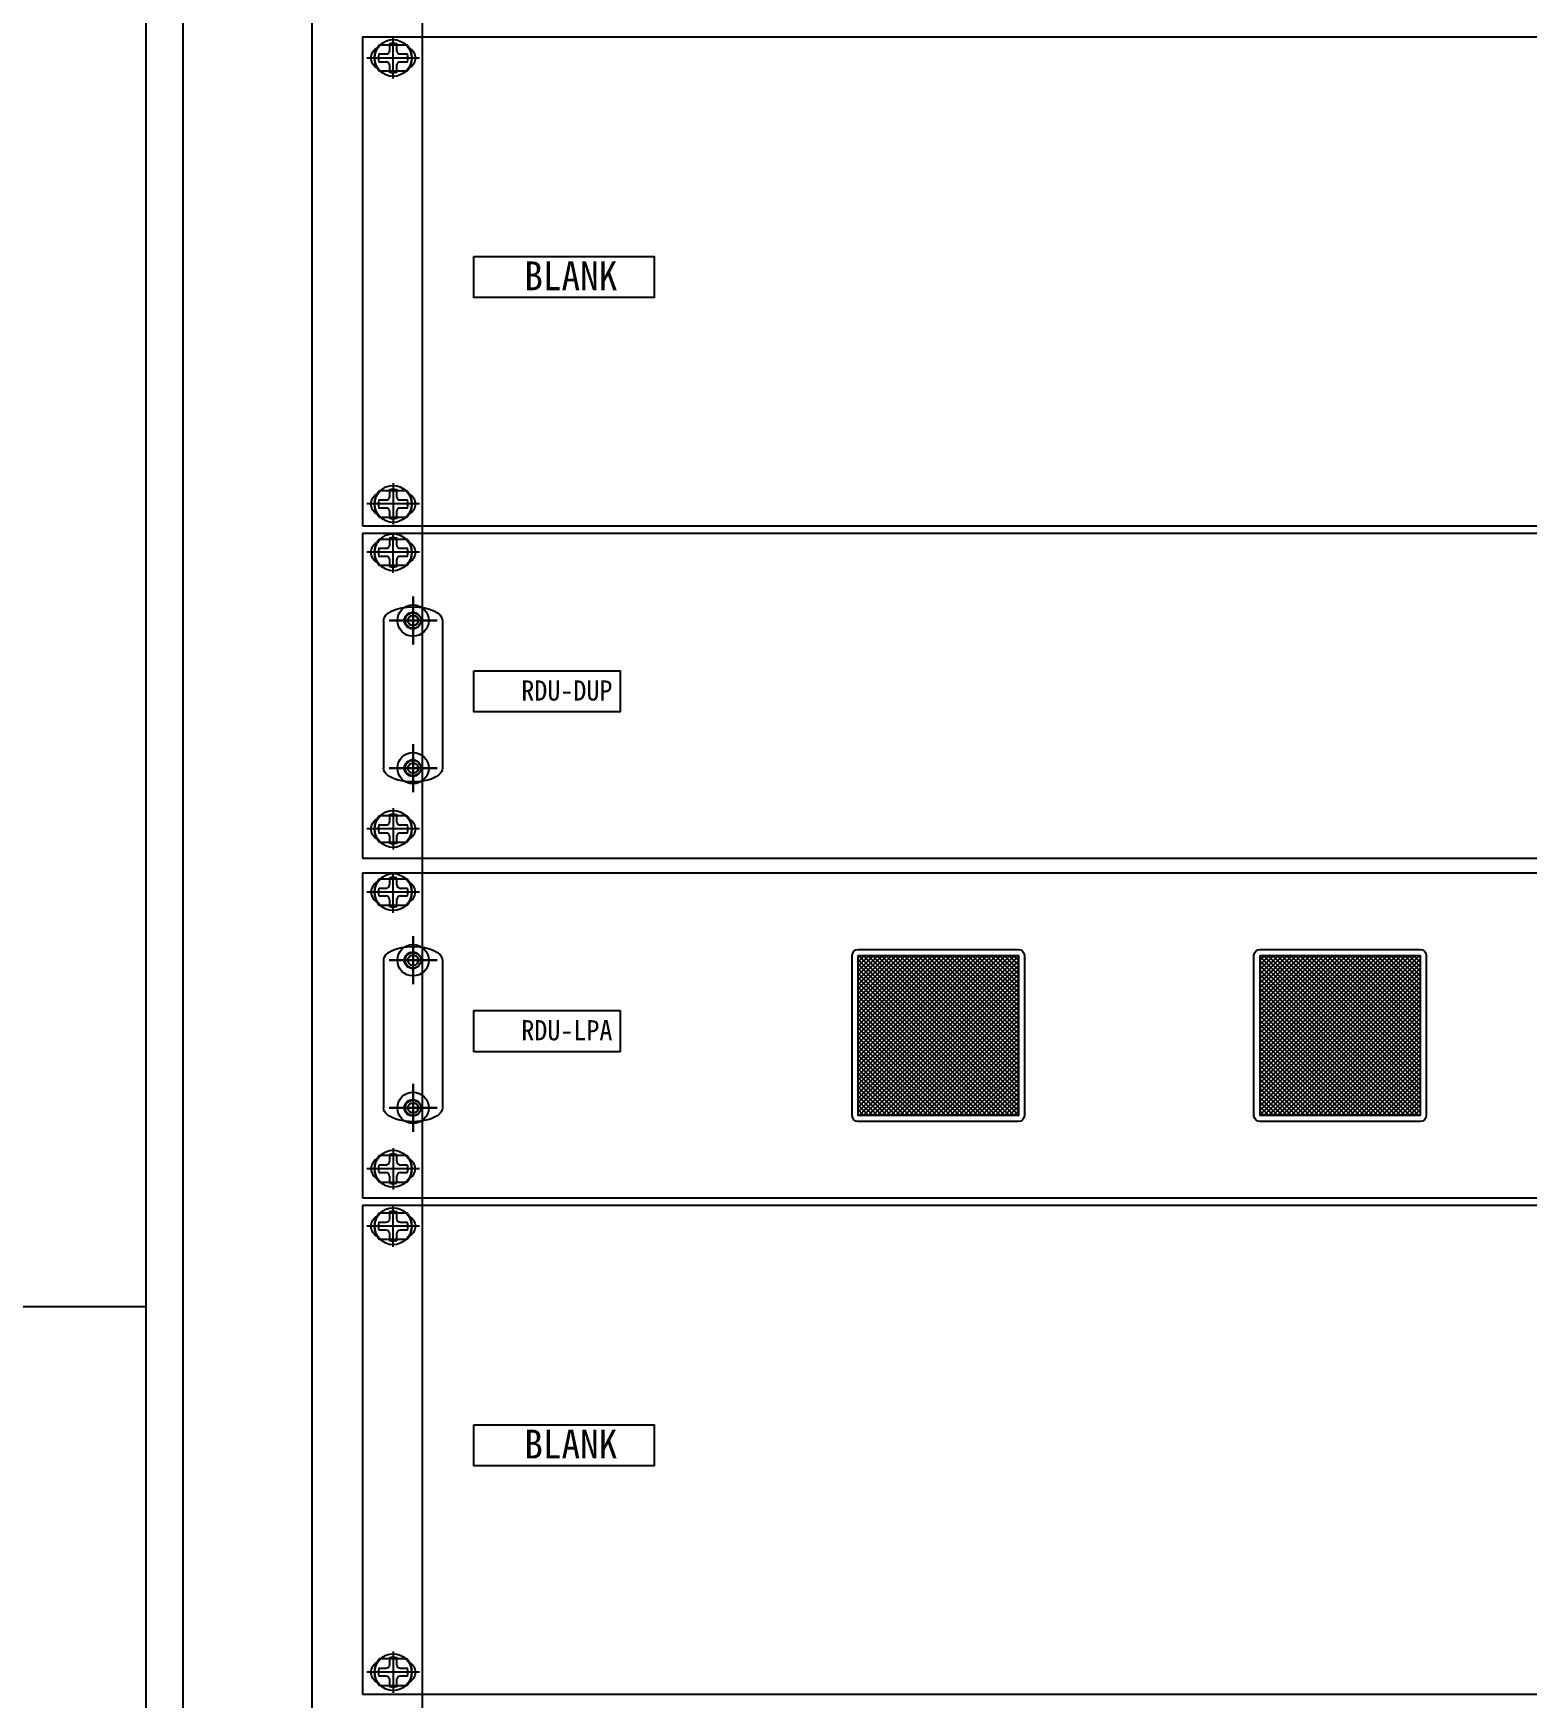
# Model space of a CAD drawing. Header units: millimetres. Extents: x 0 to 2521, y -5 to 594.
# Drawn here: x 2141.96 to 2161.04, y 376.96 to 398.23 of the extents above; entities that cross this region are included whole.
import ezdxf
from ezdxf.enums import TextEntityAlignment as Align

# ---------------------------------------------------------------- set-up
doc = ezdxf.new("R2010")
doc.units = ezdxf.units.MM
doc.header["$LTSCALE"] = 10
doc.layers.add('TT-COMM-CABL', color=4, linetype='Continuous')
doc.layers.add('TT-WIRE-EQPM', color=2, linetype='Continuous')
doc.styles.add('굴림체', font='GulimChe.ttf')

# ---------------------------------------------------------------- blocks, each defined once
blk = doc.blocks.new('wah')
h = blk.add_hatch()
h.set_pattern_fill('ANSI37', color=256, scale=0.5, style=0)
h.set_pattern_definition([(45, (498.1334698000464, 80.82476897292509), (-1.122532015133644, 1.122532015133644), []), (135, (498.1334698000464, 80.82476897292509), (-1.122532015133644, -1.122532015133644), [])])
h.paths.add_polyline_path([(-6333.953575190508, 2496.860860901748), (-6412.953575190509, 2496.860860901748), (-6412.953575190508, 2417.860860901748), (-6333.953575190507, 2417.860860901748)])
blk.add_lwpolyline([(-6412.953575190508, 2499.860860901748), (-6333.953575190508, 2499.860860901748, -0.4142135623730981), (-6330.953575190508, 2496.860860901748), (-6330.953575190508, 2417.860860901748, -0.414213562373095), (-6333.953575190508, 2414.860860901748), (-6412.953575190508, 2414.860860901748, -0.4142135623730966), (-6415.953575190508, 2417.860860901748), (-6415.953575190508, 2496.860860901748, -0.414213562373095)], format="xyb", close=True)
blk.add_lwpolyline([(-6412.953575190508, 2496.860860901748), (-6333.953575190508, 2496.860860901748), (-6333.953575190508, 2417.860860901748), (-6412.953575190508, 2417.860860901748)], close=True)

msp = doc.modelspace()

# ---------------------------------------------------------------- linework, layer by layer
at = {"layer": 'TT-COMM-CABL', "flags": 128}
msp.add_lwpolyline([(2101.727847877818, 381.9587540821522), (2143.402997947242, 381.9587540821522)], dxfattribs=at)
at = {"layer": 'TT-WIRE-EQPM'}
for p, q in [((2143.402997947242, 421.5302149724546), (2143.402997947242, 337.287718926417)), ((2143.87441661478, 421.4359312389469), (2143.874416614781, 342.4815769253574)), ((2145.524381951164, 421.2002219051778), (2145.524381951164, 337.5234282601859)), ((2146.938637953779, 337.5234282601859), (2146.938637953778, 421.2002219051778)), ((2146.170207457299, 398.1837053032332), (2146.170207457299, 391.9373980368383)), ((2146.170207457299, 398.1837053032336), (2168.920908489475, 398.1837053032323)), ((2146.170207457299, 398.1837053032332), (2146.170207457299, 391.9373980368383)), ((2146.170207457299, 398.1837053032336), (2168.920908489475, 398.1837053032323)), ((2146.387874531763, 398.0847072258068), (2146.735096613947, 398.0847072258068)), ((2146.387874531763, 398.0847072258068), (2146.735096613947, 398.0847072258068)), ((2146.561485572855, 397.6510013627812), (2146.561485572855, 398.178991109073)), ((2146.561485572855, 397.6510013627812), (2146.561485572855, 398.178991109073)), ((2146.898550455533, 397.9149962359273), (2146.224420690178, 397.9149962359273)), ((2146.898550455533, 397.9149962359273), (2146.224420690178, 397.9149962359273)), ((2146.735096613947, 397.7452852460474), (2146.387874531763, 397.7452852460477)), ((2146.735096613947, 397.7452852460474), (2146.387874531763, 397.7452852460477)), ((2146.561485572854, 392.4795303656162), (2146.561485572854, 391.9515406193243)), ((2146.561485572854, 392.4795303656162), (2146.561485572854, 391.9515406193243)), ((2146.735096613946, 392.3852464823498), (2146.387874531762, 392.3852464823498)), ((2146.735096613946, 392.3852464823498), (2146.387874531762, 392.3852464823498)), ((2146.898550455531, 392.2155354924703), (2146.224420690176, 392.2155354924705)), ((2146.898550455531, 392.2155354924703), (2146.224420690176, 392.2155354924705)), ((2146.387874531761, 392.045824502591), (2146.735096613945, 392.0458245025907)), ((2146.387874531761, 392.045824502591), (2146.735096613945, 392.0458245025907)), ((2146.170207457299, 391.9373980368383), (2168.920908489475, 391.9373980368347)), ((2146.170207457299, 391.9373980368383), (2168.920908489475, 391.9373980368347)), ((2146.170207457435, 391.8431143033294), (2146.170207457435, 387.6899092454454)), ((2146.170207457435, 391.8431143033294), (2168.920908489611, 391.8431143033283)), ((2146.56148557299, 391.333981333691), (2146.56148557299, 391.8289717208397)), ((2146.898550455668, 391.597976206837), (2146.224420690313, 391.597976206837)), ((2146.387874531898, 391.7676871967167), (2146.735096614082, 391.7676871967167)), ((2146.735096614082, 391.4282652169574), (2146.387874531898, 391.4282652169574)), ((2146.816052057809, 391.0322729072386), (2146.816052057809, 390.4194276660071)), ((2146.816052057809, 391.0322729072386), (2146.816052057809, 390.4194276660069)), ((2146.816052057809, 391.0322729072388), (2146.816052057809, 390.4194276660073)), ((2146.816052057809, 391.0322729072388), (2146.816052057809, 390.4194276660073)), ((2146.816052057809, 390.4194276660073), (2146.816052057809, 391.0322729072386)), ((2146.438916524745, 390.725850286623), (2146.438916524745, 388.8401726212953)), ((2146.509629437194, 390.7258502866227), (2147.122474678426, 390.7258502866227)), ((2146.509629437194, 390.7258502866227), (2147.122474678426, 390.7258502866227)), ((2147.122474678426, 390.7258502866232), (2146.509629437194, 390.7258502866232)), ((2147.122474678426, 390.725850286623), (2146.509629437194, 390.725850286623)), ((2146.509629437194, 390.725850286623), (2147.122474678426, 390.725850286623)), ((2147.193187590875, 390.7258502866227), (2147.193187590875, 388.8401726212951)), ((2146.816052057809, 389.1465952419111), (2146.816052057809, 388.5337500006796)), ((2146.816052057809, 389.1465952419111), (2146.816052057809, 388.5337500006794)), ((2146.816052057809, 389.1465952419111), (2146.816052057809, 388.5337500006796)), ((2146.816052057809, 389.1465952419111), (2146.816052057809, 388.5337500006796)), ((2146.816052057809, 388.5337500006796), (2146.816052057809, 389.1465952419111)), ((2146.509629437194, 388.8401726212953), (2147.122474678426, 388.8401726212953)), ((2146.509629437194, 388.8401726212953), (2147.122474678426, 388.8401726212953)), ((2147.122474678426, 388.8401726212953), (2146.509629437194, 388.8401726212953)), ((2147.122474678426, 388.8401726212953), (2146.509629437194, 388.8401726212953)), ((2146.509629437194, 388.8401726212953), (2147.122474678426, 388.8401726212953)), ((2146.735096614082, 388.2320415742273), (2146.387874531898, 388.2320415742273)), ((2146.561485572989, 388.3263254574937), (2146.561485572989, 387.7983357112018)), ((2146.898550455668, 388.0623305843478), (2146.224420690312, 388.0623305843478)), ((2146.387874531898, 387.8926195944682), (2146.735096614082, 387.8926195944682)), ((2146.170207457435, 387.6899092454454), (2168.920908489611, 387.6899092454421)), ((2146.170207457441, 387.5013417784266), (2146.17020745744, 383.3481367205447)), ((2146.170207457441, 387.5013417784268), (2168.920908489607, 387.5013417784258)), ((2146.387874531903, 387.4259146718139), (2146.735096614088, 387.4259146718139)), ((2146.514343631359, 387.4387836367873), (2146.514343631359, 387.3504875652008)), ((2146.561485572995, 386.9922088087883), (2146.561485572995, 387.4871991959371)), ((2146.608627514626, 387.3504875652008), (2146.608627514626, 387.4387836367873)), ((2146.898550455673, 387.2562036819343), (2146.224420690318, 387.2562036819343)), ((2146.467201689726, 387.3033456235676), (2146.37890561814, 387.3033456235676)), ((2146.37890561814, 387.2090617403011), (2146.467201689726, 387.2090617403011)), ((2146.514343631359, 387.161919798668), (2146.514343631359, 387.0736237270809)), ((2146.608627514626, 387.0736237270809), (2146.608627514626, 387.161919798668)), ((2146.744065527846, 387.3033456235676), (2146.655769456259, 387.3033456235676)), ((2146.655769456259, 387.2090617403011), (2146.744065527846, 387.2090617403011)), ((2146.735096614088, 387.0864926920548), (2146.387874531903, 387.0864926920548)), ((2146.816052057815, 386.6905003823363), (2146.816052057815, 386.077655141105)), ((2146.816052057815, 386.6905003823363), (2146.816052057815, 386.077655141105)), ((2146.816052057815, 386.6905003823364), (2146.816052057815, 386.0776551411054)), ((2146.816052057815, 386.6905003823363), (2146.816052057815, 386.0776551411054)), ((2146.816052057815, 386.077655141105), (2146.816052057815, 386.6905003823363)), ((2146.438916524749, 386.3840777617208), (2146.438916524749, 384.4984000963939)), ((2146.509629437199, 386.3840777617208), (2147.12247467843, 386.3840777617208)), ((2146.509629437199, 386.3840777617204), (2147.12247467843, 386.3840777617204)), ((2147.12247467843, 386.3840777617208), (2146.509629437199, 386.3840777617208)), ((2147.12247467843, 386.3840777617208), (2146.509629437199, 386.3840777617208)), ((2146.509629437199, 386.3840777617208), (2147.12247467843, 386.3840777617208)), ((2147.193187590879, 386.3840777617204), (2147.193187590879, 384.4984000963937)), ((2147.591320335496, 385.7425795971556), (2149.462361953975, 385.7425795971556)), ((2147.591320335496, 385.2164603087321), (2147.591320335496, 385.7425795971556)), ((2149.462361953975, 385.7425795971556), (2149.462361953975, 385.2164603087321)), ((2149.462361953975, 385.2164603087321), (2147.591320335496, 385.2164603087321)), ((2146.816052057815, 384.8048227170096), (2146.816052057815, 384.1919774757783)), ((2146.816052057815, 384.8048227170096), (2146.816052057815, 384.1919774757783)), ((2146.816052057815, 384.8048227170096), (2146.816052057815, 384.1919774757783)), ((2146.816052057815, 384.8048227170096), (2146.816052057815, 384.1919774757783)), ((2146.816052057815, 384.1919774757783), (2146.816052057815, 384.8048227170096)), ((2146.509629437199, 384.4984000963942), (2147.12247467843, 384.4984000963942)), ((2146.509629437199, 384.4984000963939), (2147.12247467843, 384.4984000963939)), ((2147.12247467843, 384.4984000963942), (2146.509629437199, 384.4984000963942)), ((2147.12247467843, 384.4984000963939), (2146.509629437199, 384.4984000963939)), ((2146.509629437199, 384.4984000963939), (2147.12247467843, 384.4984000963939)), ((2146.561485572995, 383.9845529325926), (2146.561485572995, 383.4565631863011)), ((2146.898550455672, 383.7205580594468), (2146.224420690317, 383.7205580594468)), ((2146.467201689725, 383.7677000010798), (2146.378905618139, 383.7677000010798)), ((2146.735096614087, 383.8902690493262), (2146.387874531903, 383.8902690493262)), ((2146.514343631358, 383.9031380142998), (2146.514343631358, 383.814841942713)), ((2146.608627514625, 383.814841942713), (2146.608627514625, 383.9031380142998)), ((2146.744065527845, 383.7677000010798), (2146.655769456258, 383.7677000010798)), ((2146.378905618139, 383.6734161178138), (2146.467201689725, 383.6734161178138)), ((2146.387874531903, 383.5508470695673), (2146.735096614087, 383.5508470695673)), ((2146.514343631358, 383.6262741761806), (2146.514343631358, 383.5379781045937)), ((2146.608627514625, 383.5379781045937), (2146.608627514625, 383.6262741761806)), ((2146.655769456258, 383.6734161178138), (2146.744065527845, 383.6734161178138)), ((2146.17020745744, 383.3481367205447), (2168.920908489607, 383.3481367205412)), ((2146.170207457435, 383.2538529870357), (2146.170207457435, 377.0075457206405)), ((2146.170207457435, 383.2538529870358), (2168.920908489612, 383.2538529870347)), ((2146.170207457435, 383.2538529870357), (2146.170207457435, 377.0075457206405)), ((2146.170207457435, 383.2538529870358), (2168.920908489612, 383.2538529870347)), ((2146.387874531899, 383.1548549096092), (2146.735096614083, 383.1548549096092)), ((2146.387874531899, 383.1548549096092), (2146.735096614083, 383.1548549096092)), ((2146.561485572992, 382.7211490465837), (2146.561485572992, 383.2491387928754)), ((2146.561485572992, 382.7211490465837), (2146.561485572992, 383.2491387928754)), ((2146.898550455669, 382.9851439197295), (2146.224420690314, 382.9851439197296)), ((2146.898550455669, 382.9851439197295), (2146.224420690314, 382.9851439197296)), ((2146.735096614083, 382.8154329298496), (2146.387874531899, 382.8154329298501)), ((2146.735096614083, 382.8154329298496), (2146.387874531899, 382.8154329298501)), ((2146.735096614082, 377.4553941661522), (2146.387874531898, 377.4553941661524)), ((2146.735096614082, 377.4553941661522), (2146.387874531898, 377.4553941661524)), ((2146.56148557299, 377.5496780494186), (2146.56148557299, 377.0216883031267)), ((2146.56148557299, 377.5496780494186), (2146.56148557299, 377.0216883031267)), ((2146.898550455667, 377.2856831762728), (2146.224420690312, 377.2856831762728)), ((2146.898550455667, 377.2856831762728), (2146.224420690312, 377.2856831762728)), ((2146.170207457435, 377.0075457206405), (2168.920908489612, 377.0075457206372)), ((2146.170207457435, 377.0075457206405), (2168.920908489612, 377.0075457206372)), ((2146.387874531898, 377.1159721863932), (2146.735096614082, 377.1159721863932)), ((2146.387874531898, 377.1159721863932), (2146.735096614082, 377.1159721863932))]:
    msp.add_line(p, q, dxfattribs=at)
for points in [[(2146.365060816102, 397.7847027923339, -0.663324958351864), (2146.365060816102, 398.0452896795201)], [(2146.365060816102, 397.7847027923339, -0.663324958351864), (2146.365060816102, 398.0452896795201)], [(2146.757910329594, 398.0452896795268, -0.6633249584375194), (2146.757910329594, 397.784702792327)], [(2146.757910329594, 398.0452896795268, -0.6633249584375194), (2146.757910329594, 397.784702792327)], [(2146.3650608161, 392.085242048877, -0.663324958351864), (2146.3650608161, 392.3458289360636)], [(2146.3650608161, 392.085242048877, -0.663324958351864), (2146.3650608161, 392.3458289360636)], [(2146.757910329592, 392.34582893607, -0.6633249584375194), (2146.757910329592, 392.0852420488703)], [(2146.757910329592, 392.34582893607, -0.6633249584375194), (2146.757910329592, 392.0852420488703)], [(2146.365060816234, 391.4676827632436, -0.663324958351864), (2146.365060816234, 391.7282696504301)], [(2146.757910329726, 391.7282696504366, -0.6633249584375194), (2146.757910329726, 391.467682763237)], [(2146.365060816233, 387.9320371407544, -0.663324958351864), (2146.365060816233, 388.1926240279411)], [(2146.757910329725, 388.1926240279473, -0.6633249584375194), (2146.757910329725, 387.9320371407478)], [(2146.365060816238, 382.8548504761363, -0.663324958351864), (2146.365060816238, 383.1154373633225)], [(2146.365060816238, 382.8548504761363, -0.663324958351864), (2146.365060816238, 383.1154373633225)], [(2146.75791032973, 383.1154373633292, -0.6633249584375194), (2146.75791032973, 382.8548504761297)], [(2146.75791032973, 383.1154373633292, -0.6633249584375194), (2146.75791032973, 382.8548504761297)], [(2146.365060816236, 377.1553897326794, -0.663324958351864), (2146.365060816236, 377.4159766198658)], [(2146.365060816236, 377.1553897326794, -0.663324958351864), (2146.365060816236, 377.4159766198658)], [(2146.757910329728, 377.4159766198723, -0.6633249584375194), (2146.757910329728, 377.1553897326727)], [(2146.757910329728, 377.4159766198723, -0.6633249584375194), (2146.757910329728, 377.1553897326727)]]:
    msp.add_lwpolyline(points, format="xyb", dxfattribs=at)
for points in [[(2146.467201689589, 397.9621381775605), (2146.378905618002, 397.9621381775605, 0.1270166537925512), (2146.378905618002, 397.867854294294), (2146.467201689589, 397.867854294294, -0.4142135623730951), (2146.514343631222, 397.8207123526608), (2146.514343631222, 397.7324162810739, 0.1270166537926981), (2146.608627514488, 397.7324162810739), (2146.608627514488, 397.8207123526608, -0.414213562373095), (2146.655769456122, 397.867854294294), (2146.744065527708, 397.867854294294, 0.1270166537925509), (2146.744065527708, 397.9621381775605), (2146.655769456122, 397.9621381775605, -0.4142135623730488), (2146.608627514488, 398.0092801191936), (2146.608627514488, 398.0975761907802, 0.127016653792698), (2146.514343631222, 398.0975761907802), (2146.514343631222, 398.0092801191936, -0.4142135623730605)], [(2146.467201689589, 397.9621381775605), (2146.378905618002, 397.9621381775605, 0.1270166537925512), (2146.378905618002, 397.867854294294), (2146.467201689589, 397.867854294294, -0.4142135623730951), (2146.514343631222, 397.8207123526608), (2146.514343631222, 397.7324162810739, 0.1270166537926981), (2146.608627514488, 397.7324162810739), (2146.608627514488, 397.8207123526608, -0.414213562373095), (2146.655769456122, 397.867854294294), (2146.744065527708, 397.867854294294, 0.1270166537925509), (2146.744065527708, 397.9621381775605), (2146.655769456122, 397.9621381775605, -0.4142135623730488), (2146.608627514488, 398.0092801191936), (2146.608627514488, 398.0975761907802, 0.127016653792698), (2146.514343631222, 398.0975761907802), (2146.514343631222, 398.0092801191936, -0.4142135623730605)], [(2146.467201689587, 392.2626774341036), (2146.378905618001, 392.2626774341036, 0.1270166537925512), (2146.378905618001, 392.1683935508371), (2146.467201689587, 392.1683935508371, -0.4142135623730951), (2146.51434363122, 392.121251609204), (2146.51434363122, 392.0329555376169, 0.1270166537926981), (2146.608627514487, 392.0329555376169), (2146.608627514487, 392.121251609204, -0.414213562373095), (2146.65576945612, 392.1683935508371), (2146.744065527706, 392.1683935508371, 0.1270166537925509), (2146.744065527706, 392.2626774341036), (2146.65576945612, 392.2626774341036, -0.4142135623730488), (2146.608627514487, 392.3098193757369), (2146.608627514487, 392.3981154473234, 0.127016653792698), (2146.51434363122, 392.3981154473234), (2146.51434363122, 392.3098193757369, -0.4142135623730605)], [(2146.467201689587, 392.2626774341036), (2146.378905618001, 392.2626774341036, 0.1270166537925512), (2146.378905618001, 392.1683935508371), (2146.467201689587, 392.1683935508371, -0.4142135623730951), (2146.51434363122, 392.121251609204), (2146.51434363122, 392.0329555376169, 0.1270166537926981), (2146.608627514487, 392.0329555376169), (2146.608627514487, 392.121251609204, -0.414213562373095), (2146.65576945612, 392.1683935508371), (2146.744065527706, 392.1683935508371, 0.1270166537925509), (2146.744065527706, 392.2626774341036), (2146.65576945612, 392.2626774341036, -0.4142135623730488), (2146.608627514487, 392.3098193757369), (2146.608627514487, 392.3981154473234, 0.127016653792698), (2146.51434363122, 392.3981154473234), (2146.51434363122, 392.3098193757369, -0.4142135623730605)], [(2146.467201689721, 391.6451181484701), (2146.378905618135, 391.6451181484701, 0.1270166537925512), (2146.378905618135, 391.5508342652039), (2146.467201689721, 391.5508342652039, -0.4142135623730951), (2146.514343631355, 391.5036923235705), (2146.514343631355, 391.4153962519837, 0.1270166537926981), (2146.608627514621, 391.4153962519837), (2146.608627514621, 391.5036923235705, -0.414213562373095), (2146.655769456254, 391.5508342652039), (2146.744065527841, 391.5508342652039, 0.1270166537925509), (2146.744065527841, 391.6451181484701), (2146.655769456254, 391.6451181484701, -0.4142135623730488), (2146.608627514621, 391.6922600901034), (2146.608627514621, 391.7805561616901, 0.127016653792698), (2146.514343631355, 391.7805561616901), (2146.514343631355, 391.6922600901034, -0.4142135623730605)], [(2146.46720168972, 388.1094725259809), (2146.378905618134, 388.1094725259809, 0.1270166537925512), (2146.378905618134, 388.0151886427145), (2146.46720168972, 388.0151886427145, -0.4142135623730951), (2146.514343631354, 387.9680467010813), (2146.514343631354, 387.8797506294944, 0.1270166537926981), (2146.60862751462, 387.8797506294944), (2146.60862751462, 387.9680467010813, -0.414213562373095), (2146.655769456253, 388.0151886427145), (2146.74406552784, 388.0151886427145, 0.1270166537925509), (2146.74406552784, 388.1094725259809), (2146.655769456253, 388.1094725259809, -0.4142135623730488), (2146.60862751462, 388.1566144676141), (2146.60862751462, 388.2449105392009, 0.127016653792698), (2146.514343631354, 388.2449105392009), (2146.514343631354, 388.1566144676141, -0.4142135623730605)], [(2146.467201689726, 383.0322858613627), (2146.378905618139, 383.0322858613627, 0.1270166537925512), (2146.378905618139, 382.9380019780965), (2146.467201689726, 382.9380019780965, -0.4142135623730951), (2146.514343631359, 382.8908600364633), (2146.514343631359, 382.8025639648762, 0.1270166537926981), (2146.608627514625, 382.8025639648762), (2146.608627514625, 382.8908600364633, -0.414213562373095), (2146.655769456258, 382.9380019780965), (2146.744065527845, 382.9380019780965, 0.1270166537925509), (2146.744065527845, 383.0322858613627), (2146.655769456258, 383.0322858613627, -0.4142135623730488), (2146.608627514625, 383.0794278029958), (2146.608627514625, 383.1677238745826, 0.127016653792698), (2146.514343631359, 383.1677238745826), (2146.514343631359, 383.0794278029958, -0.4142135623730605)], [(2146.467201689726, 383.0322858613627), (2146.378905618139, 383.0322858613627, 0.1270166537925512), (2146.378905618139, 382.9380019780965), (2146.467201689726, 382.9380019780965, -0.4142135623730951), (2146.514343631359, 382.8908600364633), (2146.514343631359, 382.8025639648762, 0.1270166537926981), (2146.608627514625, 382.8025639648762), (2146.608627514625, 382.8908600364633, -0.414213562373095), (2146.655769456258, 382.9380019780965), (2146.744065527845, 382.9380019780965, 0.1270166537925509), (2146.744065527845, 383.0322858613627), (2146.655769456258, 383.0322858613627, -0.4142135623730488), (2146.608627514625, 383.0794278029958), (2146.608627514625, 383.1677238745826, 0.127016653792698), (2146.514343631359, 383.1677238745826), (2146.514343631359, 383.0794278029958, -0.4142135623730605)], [(2146.467201689723, 377.3328251179059), (2146.378905618138, 377.3328251179059, 0.1270166537925512), (2146.378905618138, 377.2385412346395), (2146.467201689723, 377.2385412346395, -0.4142135623730951), (2146.514343631356, 377.1913992930063), (2146.514343631356, 377.1031032214194, 0.1270166537926981), (2146.608627514624, 377.1031032214194), (2146.608627514624, 377.1913992930063, -0.414213562373095), (2146.655769456256, 377.2385412346395), (2146.744065527843, 377.2385412346395, 0.1270166537925509), (2146.744065527843, 377.3328251179059), (2146.655769456256, 377.3328251179059, -0.4142135623730488), (2146.608627514624, 377.3799670595391), (2146.608627514624, 377.4682631311262, 0.127016653792698), (2146.514343631356, 377.4682631311262), (2146.514343631356, 377.3799670595391, -0.4142135623730605)], [(2146.467201689723, 377.3328251179059), (2146.378905618138, 377.3328251179059, 0.1270166537925512), (2146.378905618138, 377.2385412346395), (2146.467201689723, 377.2385412346395, -0.4142135623730951), (2146.514343631356, 377.1913992930063), (2146.514343631356, 377.1031032214194, 0.1270166537926981), (2146.608627514624, 377.1031032214194), (2146.608627514624, 377.1913992930063, -0.414213562373095), (2146.655769456256, 377.2385412346395), (2146.744065527843, 377.2385412346395, 0.1270166537925509), (2146.744065527843, 377.3328251179059), (2146.655769456256, 377.3328251179059, -0.4142135623730488), (2146.608627514624, 377.3799670595391), (2146.608627514624, 377.4682631311262, 0.127016653792698), (2146.514343631356, 377.4682631311262), (2146.514343631356, 377.3799670595391, -0.4142135623730605)]]:
    msp.add_lwpolyline(points, format="xyb", close=True, dxfattribs=at)
for points in [[(2147.591320335355, 395.3783920177057), (2149.89574046251, 395.3783920177057), (2149.89574046251, 394.8522727292822), (2147.591320335355, 394.8522727292822)], [(2147.591320335355, 395.3783920177057), (2149.89574046251, 395.3783920177057), (2149.89574046251, 394.8522727292822), (2147.591320335355, 394.8522727292822)], [(2147.591320335492, 390.0843521220575), (2149.462361953972, 390.0843521220575), (2149.462361953972, 389.5582328336338), (2147.591320335492, 389.5582328336338)], [(2147.591320335492, 380.4485397015081), (2149.895740462647, 380.4485397015081), (2149.895740462647, 379.9224204130844), (2147.591320335492, 379.9224204130844)], [(2147.591320335492, 380.4485397015081), (2149.895740462647, 380.4485397015081), (2149.895740462647, 379.9224204130844), (2147.591320335492, 379.9224204130844)]]:
    msp.add_lwpolyline(points, close=True, dxfattribs=at)
for centre, radius in [((2146.561485572855, 397.9149962359273), 0.2357097081659459), ((2146.561485572855, 397.9149962359273), 0.2357097081659459), ((2146.561485572854, 392.2155354924705), 0.2357097081659459), ((2146.561485572854, 392.2155354924705), 0.2357097081659459), ((2146.561485572988, 391.597976206837), 0.2357097081659459), ((2146.816052057809, 390.725850286623), 0.2003532519410541), ((2146.811337863672, 390.7258502866227), 0.1060693686746757), ((2146.816052057809, 390.725850286623), 0.09899807742969728), ((2146.816052057809, 390.7258502866227), 0.06599871828646485), ((2146.816052057809, 388.8401726212953), 0.2003532519410541), ((2146.811337863672, 388.8401726212953), 0.1060693686746757), ((2146.816052057809, 388.8401726212953), 0.09899807742969728), ((2146.816052057809, 388.8401726212953), 0.06599871828646485), ((2146.561485572986, 388.0623305843478), 0.2357097081659459), ((2146.561485572993, 387.2562036819343), 0.2357097081658393), ((2146.816052057815, 386.3840777617208), 0.2003532519409634), ((2146.811337863677, 386.3840777617208), 0.1060693686746277), ((2146.816052057815, 386.3840777617208), 0.09899807742965253), ((2146.816052057815, 386.3840777617208), 0.06599871828643503), ((2146.816052057815, 384.4984000963939), 0.2003532519409634), ((2146.811337863677, 384.4984000963939), 0.1060693686746277), ((2146.816052057815, 384.4984000963939), 0.09899807742965253), ((2146.816052057815, 384.4984000963939), 0.06599871828643503), ((2146.561485572991, 383.7205580594468), 0.2357097081658393), ((2146.561485572992, 382.9851439197295), 0.2357097081659459), ((2146.561485572992, 382.9851439197295), 0.2357097081659459), ((2146.56148557299, 377.2856831762728), 0.2357097081659459), ((2146.56148557299, 377.2856831762728), 0.2357097081659459)]:
    msp.add_circle(centre, radius, dxfattribs=at)
for centre, radius, start, end in [((2146.561485572855, 397.9149962359273), 0.2427809994108674, 135.6508375314992, 224.349162468335), ((2146.561485572855, 397.9149962359273), 0.2427809994108674, 135.6508375314992, 224.349162468335), ((2146.561485572855, 397.9149962359273), 0.2427809994108667, 315.6508375316696, 44.34916246833038), ((2146.561485572855, 397.9149962359273), 0.2427809994108667, 315.6508375316696, 44.34916246833038), ((2146.561485572854, 392.2155354924705), 0.2427809994108674, 135.650837531665, 224.349162468335), ((2146.561485572854, 392.2155354924705), 0.2427809994108674, 135.650837531665, 224.349162468335), ((2146.561485572854, 392.2155354924705), 0.2427809994108667, 315.6508375314992, 44.34916246833038), ((2146.561485572854, 392.2155354924705), 0.2427809994108667, 315.6508375314992, 44.34916246833038), ((2146.56148557299, 391.597976206837), 0.2427809994108674, 135.6508375315913, 224.3491624684087), ((2146.56148557299, 391.597976206837), 0.2427809994108667, 315.6508375315913, 44.34916246840873), ((2146.561485572989, 388.0623305843478), 0.2427809994108674, 135.6508375315913, 224.3491624684087), ((2146.561485572989, 388.0623305843478), 0.2427809994108667, 315.6508375315913, 44.34916246840873), ((2146.420059748093, 387.2562036819343), 0.1414258248995101, 112.8853804538191, 247.1146195461809), ((2146.561485572995, 387.2562036819343), 0.2427809994107576, 135.6508375314992, 224.3491624685009), ((2146.467201689727, 387.3504875652008), 0.04714194163328132, 269.9999999998697, 359.9999999999023), ((2146.561485572993, 387.2562036819339), 0.1885677665330451, 75.52248781408316, 104.4775121859169), ((2146.655769456259, 387.3504875652008), 0.04714194163314734, 179.9999999999349, 269.9999999998697), ((2146.561485572995, 387.2562036819343), 0.2427809994107569, 315.6508375314992, 44.34916246850084), ((2146.702911397892, 387.2562036819343), 0.1414258248995401, 292.8853804470297, 67.11461955297035), ((2146.561485572993, 387.2562036819343), 0.1885677665326547, 165.5224878140579, 194.4775121859358), ((2146.467201689727, 387.161919798668), 0.0471419416332706, 9.770663981455924e-11, 90.00000000013027), ((2146.655769456259, 387.161919798668), 0.04714194163314197, 90.00000000006513, 180.0000000000651), ((2146.561485572993, 387.2562036819343), 0.1885677665326547, 345.5224878140579, 14.47751218593576), ((2146.561485572993, 387.2562036819346), 0.1885677665330451, 255.5224878140831, 284.4775121859169), ((2146.420059748093, 383.7205580594466), 0.1414258248994862, 112.8853804538191, 247.1146195461809), ((2146.561485572995, 383.7205580594468), 0.2427809994107576, 135.6508375314992, 224.3491624685009), ((2146.561485572992, 383.7205580594468), 0.1885677665326989, 165.5224878140579, 194.4775121859358), ((2146.467201689725, 383.814841942713), 0.04714194163313126, 270.0000000000651, 6.513775987637282e-11), ((2146.561485572992, 383.7205580594458), 0.1885677665334714, 75.52248781408316, 104.4775121859169), ((2146.655769456258, 383.814841942713), 0.04714194163315805, 179.9999999999674, 269.9999999999349), ((2146.561485572995, 383.7205580594468), 0.2427809994107569, 315.6508375314992, 44.34916246850084), ((2146.561485572992, 383.7205580594468), 0.1885677665326989, 345.5224878140579, 14.47751218593576), ((2146.702911397891, 383.7205580594466), 0.1414258248995303, 292.8853804470297, 67.11461955297035), ((2146.467201689725, 383.6262741761806), 0.04714194163313126, 359.9999999999349, 89.99999999993486), ((2146.561485572992, 383.7205580594474), 0.1885677665334714, 255.5224878140831, 284.4775121859169), ((2146.655769456258, 383.6262741761806), 0.0471419416331527, 90, 180.0000000000326), ((2146.561485572992, 382.9851439197295), 0.2427809994108674, 135.6508375314992, 224.349162468335), ((2146.561485572992, 382.9851439197295), 0.2427809994108674, 135.6508375314992, 224.349162468335), ((2146.561485572992, 382.9851439197295), 0.2427809994108667, 315.6508375316696, 44.34916246833038), ((2146.561485572992, 382.9851439197295), 0.2427809994108667, 315.6508375316696, 44.34916246833038), ((2146.56148557299, 377.2856831762728), 0.2427809994108674, 135.650837531665, 224.349162468335), ((2146.56148557299, 377.2856831762728), 0.2427809994108674, 135.650837531665, 224.349162468335), ((2146.56148557299, 377.2856831762728), 0.2427809994108667, 315.6508375314992, 44.34916246833038), ((2146.56148557299, 377.2856831762728), 0.2427809994108667, 315.6508375314992, 44.34916246833038)]:
    msp.add_arc(centre, radius, start, end, dxfattribs=at)
at = {"layer": 'TT-WIRE-EQPM', "extrusion": (0, 0, -1)}
for centre, major_axis, ratio, start_param, end_param in [((2146.816052057809, 390.725850286623), (0.3771355330655134, 7.317392409032458e-13), 0.46875, 3.141592653593932, 6.283185307183725), ((2146.816052057809, 388.8401726212953), (-0.3771355330655134, -2.926956963612983e-12), 0.46875, 3.141592653606349, 6.283185307196143), ((2146.816052057815, 386.3840777617208), (0.3771355330653428, 7.317392409029086e-13), 0.4687500000000001, 3.141592653593932, 6.283185307183725), ((2146.816052057815, 384.4984000963939), (-0.3771355330653428, -2.926956963611634e-12), 0.4687500000000001, 3.141592653606349, 6.283185307196143)]:
    msp.add_ellipse(centre, major_axis=major_axis, ratio=ratio, start_param=start_param, end_param=end_param, dxfattribs=at)

# ---------------------------------------------------------------- block references
at = {"layer": 'TT-WIRE-EQPM', "xscale": 0.02588185030868772, "yscale": 0.02588185030868772, "zscale": 0.02588185030868772}
for p in [(2318.482821944307, 321.8218772239676), (2323.615339869288, 321.8218772239676)]:
    msp.add_blockref('wah', p, dxfattribs=at)

# ---------------------------------------------------------------- texts
at = {"layer": 'TT-WIRE-EQPM', "style": '굴림체'}
for s, height, p in [('BLANK', 0.3677071447388757, (2149.425340611327, 394.9473299003369)), ('RDU-DUP', 0.2573950013172129, (2149.362999280123, 389.7036907466357)), ('RDU-LPA', 0.2573950013170966, (2149.362999280127, 385.3619182217338)), ('BLANK', 0.3677071447388757, (2149.425340611464, 380.0174775841393))]:
    msp.add_text(s, height=height, dxfattribs=at).set_placement(p, align=Align.RIGHT)

doc.saveas('drawing.dxf')
